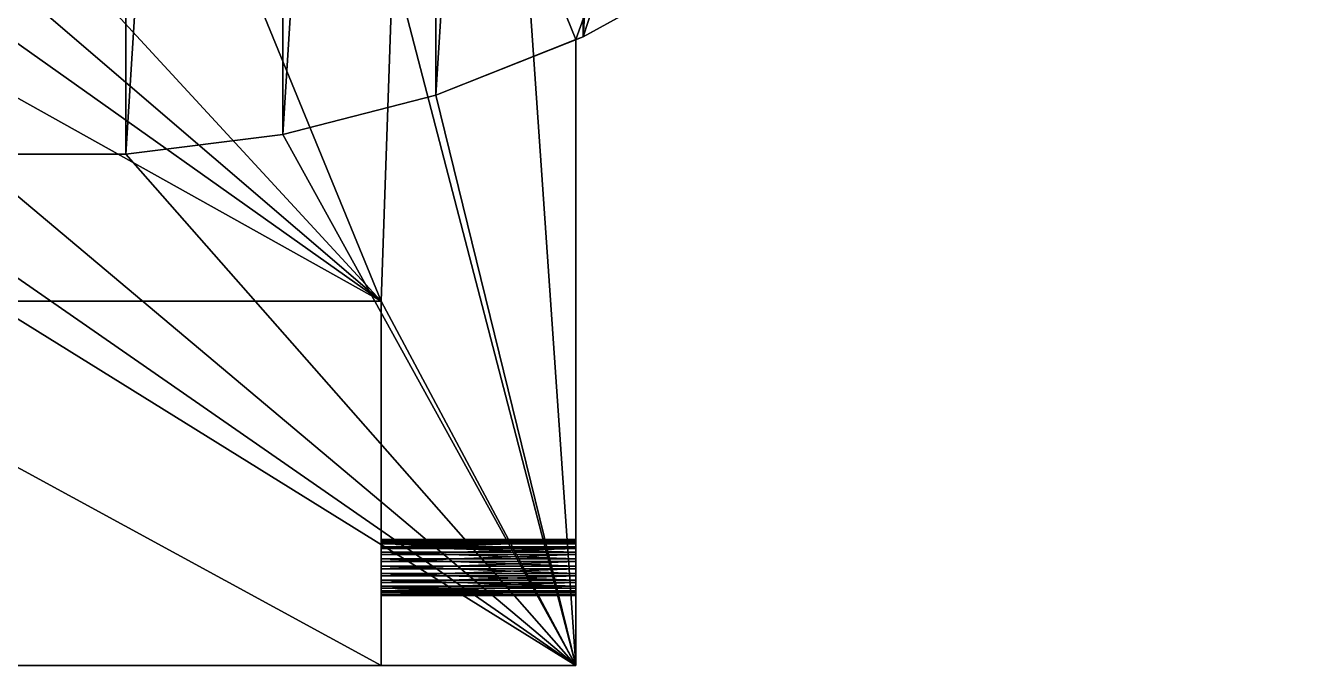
# Model space of a CAD drawing. Header units: millimetres. Extents: x -97 to 177, y -55 to 460.
# Drawn here: x 131.58 to 177.33, y -40.53 to -17.69 of the extents above; entities that cross this region are included whole.
import ezdxf

# ---------------------------------------------------------------- set-up
doc = ezdxf.new("R2010")
doc.units = ezdxf.units.MM
doc.header["$LTSCALE"] = 25.4
doc.layers.get('0').update_dxf_attribs({"true_color": 0xffffff})

msp = doc.modelspace()

# ---------------------------------------------------------------- linework, layer by layer
at = {"color": 0}
for p, q in [((151.492, -18.091, 48.53), (156.442, -15.367, 48.53)), ((151.492, -18.091), (156.442, -15.367)), ((151.492, -18.091, 48.53), (156.442, -15.367, 48.53)), ((151.492, -18.091), (156.442, -15.367)), ((151.492, -18.091), (146.238, -20.171)), ((151.492, -18.091), (146.238, -20.171)), ((151.238, -18.191, 33.53), (146.238, -20.171, 33.53)), ((151.238, -18.191, 33.53), (146.238, -20.171, 33.53)), ((151.238, -18.189, 48.53), (151.492, -18.091, 48.53)), ((151.492, -18.091, 24.264), (151.238, -18.191, 33.53)), ((151.492, -18.091, 48.53), (151.238, -18.191, 47.804)), ((151.492, -18.091, 24.264), (151.238, -18.191, 33.53)), ((151.238, -18.189, 48.53), (151.492, -18.091, 48.53)), ((151.492, -18.091, 48.53), (151.238, -18.191, 47.804)), ((151.238, -40.535, 48.53), (151.238, -18.189, 48.53)), ((151.238, -18.189, 48.53), (151.238, -18.191, 47.804)), ((151.238, -40.535, 48.53), (151.238, -18.189, 48.53)), ((151.238, -18.189, 48.53), (151.238, -18.191, 47.804)), ((151.238, -18.191, 47.804), (151.238, -18.191, 33.53)), ((151.238, -18.191, 33.53), (151.238, -40.535, 33.53)), ((151.238, -18.191, 33.53), (151.238, -40.535, 33.53)), ((151.238, -18.191, 47.804), (151.238, -18.191, 33.53)), ((151.492, -18.091, 24.264), (151.492, -18.091, 48.53)), ((151.492, -18.091), (151.492, -18.091, 24.264)), ((151.492, -18.091, 24.264), (151.492, -18.091, 48.53)), ((151.492, -18.091), (151.492, -18.091, 24.264)), ((146.238, -20.171), (140.764, -21.575)), ((146.238, -20.171), (140.764, -21.575)), ((146.238, -20.171, 33.53), (140.764, -21.575, 33.53)), ((146.238, -20.171, 33.53), (140.764, -21.575, 33.53)), ((146.238, -20.171, 33.53), (146.238, -20.171)), ((146.238, -20.171, 33.53), (146.238, -20.171)), ((140.764, -21.575), (135.156, -22.283)), ((140.764, -21.575), (135.156, -22.283)), ((140.764, -21.575, 33.53), (135.156, -22.283, 33.53)), ((140.764, -21.575, 33.53), (135.156, -22.283, 33.53)), ((140.764, -21.575), (140.764, -21.575, 33.53)), ((140.764, -21.575), (140.764, -21.575, 33.53)), ((135.156, -22.283), (129.506, -22.283)), ((135.156, -22.283, 33.53), (129.506, -22.283, 33.53)), ((135.156, -22.283), (129.506, -22.283)), ((135.156, -22.283, 33.53), (129.506, -22.283, 33.53)), ((135.156, -22.283), (135.156, -22.283, 33.53)), ((135.156, -22.283), (135.156, -22.283, 33.53)), ((120.378, -27.535, 48.53), (144.284, -27.535, 48.53)), ((120.378, -27.535, 38.53), (144.284, -27.535, 38.53)), ((120.378, -27.535, 48.53), (144.284, -27.535, 48.53)), ((120.378, -27.535, 38.53), (144.284, -27.535, 38.53)), ((144.284, -27.535, 48.53), (144.284, -40.535, 48.53)), ((144.284, -27.535, 38.53), (144.284, -27.535, 48.53)), ((144.284, -27.535, 38.53), (144.284, -40.535, 38.53)), ((144.284, -27.535, 48.53), (144.284, -40.535, 48.53)), ((144.284, -27.535, 38.53), (144.284, -27.535, 48.53)), ((144.284, -27.535, 38.53), (144.284, -40.535, 38.53)), ((144.284, -36.037, 45.076), (151.238, -36.037, 45.076)), ((144.284, -36.083, 45.334), (144.284, -36.037, 45.076)), ((144.284, -36.037, 45.076), (151.238, -36.037, 45.076)), ((144.284, -36.037, 45.076), (144.284, -36.059, 44.816)), ((144.284, -36.037, 45.076), (144.284, -36.059, 44.816)), ((144.284, -36.083, 45.334), (144.284, -36.037, 45.076)), ((144.284, -36.059, 44.816), (151.238, -36.059, 44.816)), ((144.284, -36.059, 44.816), (151.238, -36.059, 44.816)), ((144.284, -36.059, 44.816), (144.284, -36.147, 44.57)), ((144.284, -36.059, 44.816), (144.284, -36.147, 44.57)), ((151.238, -36.083, 45.334), (144.284, -36.083, 45.334)), ((151.238, -36.083, 45.334), (144.284, -36.083, 45.334)), ((144.284, -36.195, 45.57), (144.284, -36.083, 45.334)), ((144.284, -36.195, 45.57), (144.284, -36.083, 45.334)), ((151.238, -36.037, 45.076), (151.238, -36.083, 45.334)), ((151.238, -36.059, 44.816), (151.238, -36.037, 45.076)), ((151.238, -36.037, 45.076), (151.238, -36.083, 45.334)), ((151.238, -36.059, 44.816), (151.238, -36.037, 45.076)), ((151.238, -36.147, 44.57), (151.238, -36.059, 44.816)), ((151.238, -36.147, 44.57), (151.238, -36.059, 44.816)), ((151.238, -36.083, 45.334), (151.238, -36.195, 45.57)), ((151.238, -36.083, 45.334), (151.238, -36.195, 45.57)), ((144.284, -36.147, 44.57), (151.238, -36.147, 44.57)), ((144.284, -36.147, 44.57), (151.238, -36.147, 44.57)), ((144.284, -36.147, 44.57), (144.284, -36.297, 44.356)), ((144.284, -36.147, 44.57), (144.284, -36.297, 44.356)), ((151.238, -36.195, 45.57), (144.284, -36.195, 45.57)), ((151.238, -36.195, 45.57), (144.284, -36.195, 45.57)), ((144.284, -36.363, 45.768), (144.284, -36.195, 45.57)), ((144.284, -36.363, 45.768), (144.284, -36.195, 45.57)), ((151.238, -36.297, 44.356), (144.284, -36.297, 44.356)), ((144.284, -36.297, 44.356), (144.284, -36.497, 44.188)), ((151.238, -36.297, 44.356), (144.284, -36.297, 44.356)), ((144.284, -36.297, 44.356), (144.284, -36.497, 44.188)), ((151.238, -36.363, 45.768), (144.284, -36.363, 45.768)), ((144.284, -36.577, 45.918), (144.284, -36.363, 45.768)), ((151.238, -36.363, 45.768), (144.284, -36.363, 45.768)), ((144.284, -36.577, 45.918), (144.284, -36.363, 45.768)), ((151.238, -36.497, 44.188), (144.284, -36.497, 44.188)), ((144.284, -36.497, 44.188), (144.284, -36.733, 44.078)), ((151.238, -36.497, 44.188), (144.284, -36.497, 44.188)), ((144.284, -36.497, 44.188), (144.284, -36.733, 44.078)), ((144.284, -36.823, 46.008), (144.284, -36.577, 45.918)), ((144.284, -36.577, 45.918), (151.238, -36.577, 45.918)), ((144.284, -36.577, 45.918), (151.238, -36.577, 45.918)), ((144.284, -36.823, 46.008), (144.284, -36.577, 45.918)), ((151.238, -36.297, 44.356), (151.238, -36.147, 44.57)), ((151.238, -36.297, 44.356), (151.238, -36.147, 44.57)), ((151.238, -36.195, 45.57), (151.238, -36.363, 45.768)), ((151.238, -36.195, 45.57), (151.238, -36.363, 45.768)), ((151.238, -36.497, 44.188), (151.238, -36.297, 44.356)), ((151.238, -36.497, 44.188), (151.238, -36.297, 44.356)), ((151.238, -36.363, 45.768), (151.238, -36.577, 45.918)), ((151.238, -36.363, 45.768), (151.238, -36.577, 45.918)), ((151.238, -36.733, 44.078), (151.238, -36.497, 44.188)), ((151.238, -36.733, 44.078), (151.238, -36.497, 44.188)), ((151.238, -36.577, 45.918), (151.238, -36.823, 46.008)), ((151.238, -36.577, 45.918), (151.238, -36.823, 46.008)), ((144.284, -36.733, 44.078), (151.238, -36.733, 44.078)), ((144.284, -36.733, 44.078), (151.238, -36.733, 44.078)), ((144.284, -36.733, 44.078), (144.284, -36.989, 44.032)), ((144.284, -36.733, 44.078), (144.284, -36.989, 44.032)), ((151.238, -36.823, 46.008), (144.284, -36.823, 46.008)), ((144.284, -37.083, 46.03), (144.284, -36.823, 46.008)), ((151.238, -36.823, 46.008), (144.284, -36.823, 46.008)), ((144.284, -37.083, 46.03), (144.284, -36.823, 46.008)), ((144.284, -36.989, 44.032), (151.238, -36.989, 44.032)), ((144.284, -36.989, 44.032), (151.238, -36.989, 44.032)), ((144.284, -36.989, 44.032), (144.284, -37.249, 44.052)), ((144.284, -36.989, 44.032), (144.284, -37.249, 44.052)), ((151.238, -36.989, 44.032), (151.238, -36.733, 44.078)), ((151.238, -36.989, 44.032), (151.238, -36.733, 44.078)), ((151.238, -36.823, 46.008), (151.238, -37.083, 46.03)), ((151.238, -36.823, 46.008), (151.238, -37.083, 46.03)), ((151.238, -37.249, 44.052), (151.238, -36.989, 44.032)), ((151.238, -37.249, 44.052), (151.238, -36.989, 44.032)), ((151.238, -37.083, 46.03), (144.284, -37.083, 46.03)), ((144.284, -37.339, 45.984), (144.284, -37.083, 46.03)), ((151.238, -37.083, 46.03), (144.284, -37.083, 46.03)), ((144.284, -37.339, 45.984), (144.284, -37.083, 46.03)), ((151.238, -37.249, 44.052), (144.284, -37.249, 44.052)), ((144.284, -37.249, 44.052), (144.284, -37.495, 44.142)), ((151.238, -37.249, 44.052), (144.284, -37.249, 44.052)), ((144.284, -37.249, 44.052), (144.284, -37.495, 44.142)), ((144.284, -37.577, 45.872), (144.284, -37.339, 45.984)), ((144.284, -37.339, 45.984), (151.238, -37.339, 45.984)), ((144.284, -37.339, 45.984), (151.238, -37.339, 45.984)), ((144.284, -37.577, 45.872), (144.284, -37.339, 45.984)), ((151.238, -37.495, 44.142), (144.284, -37.495, 44.142)), ((144.284, -37.495, 44.142), (144.284, -37.709, 44.29)), ((151.238, -37.495, 44.142), (144.284, -37.495, 44.142)), ((144.284, -37.495, 44.142), (144.284, -37.709, 44.29)), ((151.238, -37.083, 46.03), (151.238, -37.339, 45.984)), ((151.238, -37.083, 46.03), (151.238, -37.339, 45.984)), ((151.238, -37.495, 44.142), (151.238, -37.249, 44.052)), ((151.238, -37.495, 44.142), (151.238, -37.249, 44.052)), ((151.238, -37.339, 45.984), (151.238, -37.577, 45.872)), ((151.238, -37.339, 45.984), (151.238, -37.577, 45.872)), ((151.238, -37.709, 44.29), (151.238, -37.495, 44.142)), ((151.238, -37.709, 44.29), (151.238, -37.495, 44.142)), ((144.284, -37.775, 45.704), (144.284, -37.577, 45.872)), ((144.284, -37.577, 45.872), (151.238, -37.577, 45.872)), ((144.284, -37.577, 45.872), (151.238, -37.577, 45.872)), ((144.284, -37.775, 45.704), (144.284, -37.577, 45.872)), ((151.238, -37.709, 44.29), (144.284, -37.709, 44.29)), ((144.284, -37.709, 44.29), (144.284, -37.879, 44.492)), ((151.238, -37.709, 44.29), (144.284, -37.709, 44.29)), ((144.284, -37.709, 44.29), (144.284, -37.879, 44.492)), ((151.238, -37.775, 45.704), (144.284, -37.775, 45.704)), ((151.238, -37.775, 45.704), (144.284, -37.775, 45.704)), ((144.284, -37.925, 45.49), (144.284, -37.775, 45.704)), ((144.284, -37.925, 45.49), (144.284, -37.775, 45.704)), ((144.284, -37.879, 44.492), (151.238, -37.879, 44.492)), ((144.284, -37.879, 44.492), (151.238, -37.879, 44.492)), ((144.284, -37.879, 44.492), (144.284, -37.989, 44.726)), ((144.284, -37.879, 44.492), (144.284, -37.989, 44.726)), ((144.284, -37.925, 45.49), (151.238, -37.925, 45.49)), ((144.284, -38.013, 45.244), (144.284, -37.925, 45.49)), ((144.284, -37.925, 45.49), (151.238, -37.925, 45.49)), ((144.284, -38.013, 45.244), (144.284, -37.925, 45.49)), ((151.238, -37.577, 45.872), (151.238, -37.775, 45.704)), ((151.238, -37.577, 45.872), (151.238, -37.775, 45.704)), ((151.238, -37.879, 44.492), (151.238, -37.709, 44.29)), ((151.238, -37.879, 44.492), (151.238, -37.709, 44.29)), ((151.238, -37.775, 45.704), (151.238, -37.925, 45.49)), ((151.238, -37.775, 45.704), (151.238, -37.925, 45.49)), ((151.238, -37.989, 44.726), (151.238, -37.879, 44.492)), ((151.238, -37.989, 44.726), (151.238, -37.879, 44.492)), ((151.238, -37.925, 45.49), (151.238, -38.013, 45.244)), ((151.238, -37.925, 45.49), (151.238, -38.013, 45.244)), ((151.238, -37.989, 44.726), (144.284, -37.989, 44.726)), ((144.284, -37.989, 44.726), (144.284, -38.035, 44.984)), ((151.238, -37.989, 44.726), (144.284, -37.989, 44.726)), ((144.284, -37.989, 44.726), (144.284, -38.035, 44.984)), ((151.238, -38.013, 45.244), (144.284, -38.013, 45.244)), ((151.238, -38.013, 45.244), (144.284, -38.013, 45.244)), ((144.284, -38.035, 44.984), (144.284, -38.013, 45.244)), ((144.284, -38.035, 44.984), (144.284, -38.013, 45.244)), ((144.284, -38.035, 44.984), (151.238, -38.035, 44.984)), ((144.284, -38.035, 44.984), (151.238, -38.035, 44.984)), ((151.238, -38.035, 44.984), (151.238, -37.989, 44.726)), ((151.238, -38.035, 44.984), (151.238, -37.989, 44.726)), ((151.238, -38.013, 45.244), (151.238, -38.035, 44.984)), ((151.238, -38.013, 45.244), (151.238, -38.035, 44.984)), ((113.424, -40.535, 33.53), (151.238, -40.535, 33.53)), ((113.424, -40.535, 33.53), (151.238, -40.535, 33.53)), ((144.284, -40.535, 38.53), (120.378, -40.535, 38.53)), ((144.284, -40.535, 38.53), (120.378, -40.535, 38.53)), ((144.284, -40.535, 48.53), (151.238, -40.535, 48.53)), ((144.284, -40.535, 48.53), (144.284, -40.535, 38.53)), ((144.284, -40.535, 48.53), (151.238, -40.535, 48.53)), ((144.284, -40.535, 48.53), (144.284, -40.535, 38.53)), ((151.238, -40.535, 33.53), (151.238, -40.535, 48.53)), ((151.238, -40.535, 33.53), (151.238, -40.535, 48.53))]:
    msp.add_line(p, q, dxfattribs=at)

# ---------------------------------------------------------------- meshes
mesh = msp.add_polyface(dxfattribs=at)
corners = [(151.238, -40.535, 48.53), (144.284, -27.535, 48.53), (144.284, -40.535, 48.53), (144.692, -15.415, 48.53), (149.362, -13.567, 48.53), (151.238, -18.189, 48.53), (153.764, -11.145, 48.53), (151.492, -18.091, 48.53), (156.442, -15.367, 48.53), (157.828, -8.193, 48.53), (161.016, -12.045, 48.53), (161.49, -4.755, 48.53), (165.136, -8.177, 48.53), (164.692, -0.883, 48.53), (167.384, 3.357, 48.53), (168.736, -3.823, 48.53), (169.522, 7.903, 48.53), (171.766, 0.949, 48.53), (171.074, 12.681, 48.53), (172.014, 17.615, 48.53), (174.17, 6.063, 48.53), (172.33, 22.627, 48.53), (144.692, 60.669, 48.53), (141.33, 66.685, 48.53), (139.826, 61.919, 48.53), (146.238, 65.425, 48.53), (149.362, 58.821, 48.53), (151.492, 63.345, 48.53), (153.764, 56.401, 48.53), (156.442, 60.623, 48.53), (157.828, 53.449, 48.53), (161.016, 57.301, 48.53), (161.49, 50.009, 48.53), (165.136, 53.431, 48.53), (164.692, 46.139, 48.53), (167.384, 41.897, 48.53), (168.736, 49.077, 48.53), (169.522, 37.353, 48.53), (171.766, 44.305, 48.53), (171.074, 32.575, 48.53), (172.014, 27.641, 48.53), (174.17, 39.193, 48.53), (175.916, 11.437, 48.53), (175.916, 33.819, 48.53), (176.976, 16.989, 48.53), (176.976, 28.267, 48.53), (177.33, 22.627, 48.53), (120.378, -40.535, 48.53), (113.424, -18.189, 48.53), (113.424, -40.535, 48.53), (115.3, -13.567, 48.53), (119.97, -15.415, 48.53), (120.378, -27.535, 48.53), (124.836, -16.663, 48.53), (129.82, -17.293, 48.53), (132.331, -17.293, 48.53), (134.842, -17.293, 48.53), (139.826, -16.663, 48.53), (129.82, 62.549, 48.53), (128.33, 67.539, 48.53), (124.836, 61.919, 48.53), (136.332, 67.539, 48.53), (132.331, 62.549, 48.53), (134.842, 62.549, 48.53), (136.332, 73.539, 48.53), (141.33, 73.539, 48.53), (92.332, 22.627, 48.53), (92.896, 44.305, 48.53), (90.492, 39.193, 48.53), (92.424, 24.127, 48.53), (92.646, 27.641, 48.53), (93.588, 32.575, 48.53), (95.926, 49.077, 48.53), (95.14, 37.353, 48.53), (97.28, 41.897, 48.53), (99.526, 53.431, 48.53), (99.972, 46.139, 48.53), (103.648, 57.301, 48.53), (103.172, 50.009, 48.53), (106.834, 53.449, 48.53), (108.218, 60.623, 48.53), (110.898, 56.401, 48.53), (113.17, 63.345, 48.53), (115.3, 58.821, 48.53), (118.424, 65.425, 48.53), (119.97, 60.669, 48.53), (123.332, 66.685, 48.53), (123.332, 73.539, 48.53), (128.33, 73.539, 48.53), (87.686, 16.989, 48.53), (87.686, 28.267, 48.53), (87.332, 22.627, 48.53), (88.744, 11.437, 48.53), (88.744, 33.819, 48.53), (90.492, 6.063, 48.53), (92.896, 0.949, 48.53), (92.424, 21.127, 48.53), (92.646, 17.615, 48.53), (93.588, 12.681, 48.53), (95.926, -3.823, 48.53), (95.14, 7.903, 48.53), (97.28, 3.357, 48.53), (99.526, -8.177, 48.53), (99.972, -0.883, 48.53), (103.648, -12.045, 48.53), (103.172, -4.755, 48.53), (106.834, -8.193, 48.53), (108.218, -15.367, 48.53), (110.898, -11.145, 48.53), (113.17, -18.091, 48.53)]
mesh.append_faces([[corners[k] for k in face] for face in [(0, 1, 2), (45, 44, 46), (47, 48, 49), (89, 90, 91)]], dxfattribs={"vtx0": -1, "color": 0})
mesh.append_faces([[corners[k] for k in face] for face in [(3, 0, 4), (4, 5, 6), (6, 8, 9), (9, 10, 11), (11, 12, 13), (13, 12, 14), (14, 15, 16), (16, 17, 18), (18, 17, 19), (19, 20, 21), (22, 23, 24), (23, 22, 25), (25, 26, 27), (27, 28, 29), (29, 30, 31), (31, 32, 33), (33, 35, 36), (36, 37, 38), (38, 40, 41), (41, 42, 43), (43, 44, 45), (50, 47, 51), (51, 52, 53), (53, 1, 54), (54, 1, 55), (55, 1, 56), (56, 1, 57), (57, 1, 3), (58, 59, 60), (59, 58, 61), (61, 24, 64), (64, 24, 65), (65, 24, 23), (67, 71, 72), (72, 74, 75), (75, 76, 77), (77, 79, 80), (80, 81, 82), (82, 83, 84), (84, 85, 86), (86, 60, 87), (87, 60, 88), (88, 60, 59), (90, 92, 93), (93, 94, 68), (66, 95, 96), (96, 95, 97), (97, 95, 98), (98, 99, 100), (100, 99, 101), (101, 102, 103), (103, 104, 105), (105, 104, 106), (106, 107, 108), (108, 109, 50)]], dxfattribs={"vtx0": -1, "vtx1": -1, "color": 0})
mesh.append_faces([[corners[k] for k in face] for face in [(1, 0, 3), (41, 21, 20), (48, 47, 50), (68, 95, 66)]], dxfattribs={"vtx0": -1, "vtx1": -1, "vtx2": -1, "color": 0})
mesh.append_faces([[corners[k] for k in face] for face in [(4, 0, 5), (6, 5, 7), (6, 7, 8), (9, 8, 10), (11, 10, 12), (14, 12, 15), (16, 15, 17), (19, 17, 20), (25, 22, 26), (27, 26, 28), (29, 28, 30), (31, 30, 32), (33, 32, 34), (33, 34, 35), (36, 35, 37), (38, 37, 39), (38, 39, 40), (41, 40, 21), (41, 20, 42), (43, 42, 44), (51, 47, 52), (53, 52, 1), (61, 58, 62), (61, 62, 63), (61, 63, 24), (66, 67, 68), (67, 66, 69), (67, 69, 70), (67, 70, 71), (72, 71, 73), (72, 73, 74), (75, 74, 76), (77, 76, 78), (77, 78, 79), (80, 79, 81), (82, 81, 83), (84, 83, 85), (86, 85, 60), (90, 89, 92), (93, 92, 94), (68, 94, 95), (98, 95, 99), (101, 99, 102), (103, 102, 104), (106, 104, 107), (108, 107, 109), (50, 109, 48)]], dxfattribs={"vtx0": -1, "vtx2": -1, "color": 0})
mesh = msp.add_polyface(dxfattribs=at)
corners = [(87.686, 28.267), (87.686, 16.989), (87.332, 22.627), (88.744, 33.819), (88.744, 11.437), (90.492, 39.193), (90.492, 6.063), (92.896, 44.305), (92.896, 0.949), (95.926, 49.077), (95.926, -3.823), (99.526, 53.431), (99.526, -8.177), (103.648, 57.301), (103.648, -12.045), (108.218, 60.623), (108.218, -15.367), (113.17, 63.345), (113.17, -18.091), (118.424, 65.425), (118.424, -20.171), (123.898, 66.829), (123.898, -21.575), (129.506, 67.539), (129.506, -22.283), (135.156, 67.539), (135.156, -22.283), (140.764, 66.829), (140.764, -21.575), (146.238, 65.425), (146.238, -20.171), (151.492, 63.345), (151.492, -18.091), (156.442, 60.623), (156.442, -15.367), (161.016, 57.301), (161.016, -12.045), (165.136, 53.431), (165.136, -8.177), (168.736, 49.077), (168.736, -3.823), (171.766, 44.305), (171.766, 0.949), (174.17, 39.193), (174.17, 6.063), (175.916, 33.819), (175.916, 11.437), (176.976, 28.267), (176.976, 16.989), (177.33, 22.627)]
mesh.append_faces([[corners[k] for k in face] for face in [(0, 1, 2), (48, 47, 49)]], dxfattribs={"vtx0": -1, "color": 0})
mesh.append_faces([[corners[k] for k in face] for face in [(1, 3, 4), (4, 5, 6), (6, 7, 8), (8, 9, 10), (10, 11, 12), (12, 13, 14), (14, 15, 16), (16, 17, 18), (18, 19, 20), (20, 21, 22), (22, 23, 24), (24, 25, 26), (26, 27, 28), (28, 29, 30), (30, 31, 32), (32, 33, 34), (34, 35, 36), (36, 37, 38), (38, 39, 40), (40, 41, 42), (42, 43, 44), (44, 45, 46), (46, 47, 48)]], dxfattribs={"vtx0": -1, "vtx1": -1, "color": 0})
mesh.append_faces([[corners[k] for k in face] for face in [(1, 0, 3), (4, 3, 5), (6, 5, 7), (8, 7, 9), (10, 9, 11), (12, 11, 13), (14, 13, 15), (16, 15, 17), (18, 17, 19), (20, 19, 21), (22, 21, 23), (24, 23, 25), (26, 25, 27), (28, 27, 29), (30, 29, 31), (32, 31, 33), (34, 33, 35), (36, 35, 37), (38, 37, 39), (40, 39, 41), (42, 41, 43), (44, 43, 45), (46, 45, 47)]], dxfattribs={"vtx0": -1, "vtx2": -1, "color": 0})
mesh = msp.add_polyface(dxfattribs=at)
corners = [(156.442, -15.367, 48.53), (151.492, -18.091), (156.442, -15.367), (151.492, -18.091, 24.264), (151.492, -18.091, 48.53)]
mesh.append_faces([[corners[k] for k in face] for face in [(0, 1, 2), (3, 0, 4)]], dxfattribs={"vtx0": -1, "color": 0})
mesh.append_faces([[corners[k] for k in face] for face in [(1, 0, 3)]], dxfattribs={"vtx0": -1, "vtx1": -1, "color": 0})
mesh = msp.add_polyface(dxfattribs=at)
corners = [(118.424, -20.171, 33.53), (113.424, -40.535, 33.53), (113.424, -18.191, 33.53), (151.238, -40.535, 33.53), (123.898, -21.575, 33.53), (129.506, -22.283, 33.53), (135.156, -22.283, 33.53), (140.764, -21.575, 33.53), (146.238, -20.171, 33.53), (151.238, -18.191, 33.53)]
mesh.append_faces([[corners[k] for k in face] for face in [(0, 1, 2), (3, 8, 9)]], dxfattribs={"vtx0": -1, "color": 0})
mesh.append_faces([[corners[k] for k in face] for face in [(1, 0, 3)]], dxfattribs={"vtx0": -1, "vtx1": -1, "color": 0})
mesh.append_faces([[corners[k] for k in face] for face in [(3, 0, 4), (3, 4, 5), (3, 5, 6), (3, 6, 7), (3, 7, 8)]], dxfattribs={"vtx0": -1, "vtx2": -1, "color": 0})
mesh = msp.add_polyface(dxfattribs=at)
corners = [(151.492, -18.091, 24.264), (146.238, -20.171), (151.492, -18.091), (146.238, -20.171, 33.53), (151.238, -18.191, 33.53)]
mesh.append_faces([[corners[k] for k in face] for face in [(0, 1, 2), (3, 0, 4)]], dxfattribs={"vtx0": -1, "color": 0})
mesh.append_faces([[corners[k] for k in face] for face in [(1, 0, 3)]], dxfattribs={"vtx0": -1, "vtx1": -1, "color": 0})
mesh = msp.add_polyface(dxfattribs=at)
corners = [(151.492, -18.091, 48.53), (151.238, -18.191, 33.53), (151.492, -18.091, 24.264), (151.238, -18.191, 47.804)]
mesh.append_faces([[corners[k] for k in face] for face in [(0, 1, 2), (1, 0, 3)]], dxfattribs={"vtx0": -1, "color": 0})
mesh = msp.add_polyface(dxfattribs=at)
corners = [(151.238, -18.189, 48.53), (151.238, -18.191, 47.804), (151.492, -18.091, 48.53)]
mesh.append_faces([[corners[k] for k in face] for face in [(0, 1, 2)]], dxfattribs={"color": 0})
mesh = msp.add_polyface(dxfattribs=at)
corners = [(151.238, -40.535, 33.53), (151.238, -37.879, 44.492), (151.238, -40.535, 48.53), (151.238, -37.709, 44.29), (151.238, -37.495, 44.142), (151.238, -18.191, 33.53), (151.238, -37.989, 44.726), (151.238, -38.035, 44.984), (151.238, -37.249, 44.052), (151.238, -36.989, 44.032), (151.238, -36.733, 44.078), (151.238, -36.497, 44.188), (151.238, -36.297, 44.356), (151.238, -36.147, 44.57), (151.238, -36.059, 44.816), (151.238, -36.037, 45.076), (151.238, -37.083, 46.03), (151.238, -18.189, 48.53), (151.238, -37.339, 45.984), (151.238, -37.577, 45.872), (151.238, -37.775, 45.704), (151.238, -37.925, 45.49), (151.238, -38.013, 45.244), (151.238, -36.823, 46.008), (151.238, -36.577, 45.918), (151.238, -36.363, 45.768), (151.238, -36.195, 45.57), (151.238, -36.083, 45.334), (151.238, -18.191, 47.804)]
mesh.append_faces([[corners[k] for k in face] for face in [(0, 1, 2), (1, 0, 3), (3, 0, 4), (4, 5, 8), (8, 5, 9), (9, 5, 10), (10, 5, 11), (11, 5, 12), (12, 5, 13), (13, 5, 14), (14, 5, 15), (2, 16, 17), (16, 2, 18), (18, 2, 19), (19, 2, 20), (20, 2, 21), (21, 2, 22), (22, 2, 7), (17, 15, 28), (28, 15, 5)]], dxfattribs={"vtx0": -1, "vtx1": -1, "color": 0})
mesh.append_faces([[corners[k] for k in face] for face in [(4, 0, 5), (2, 1, 6), (2, 6, 7), (17, 16, 23), (17, 23, 24), (17, 24, 25), (17, 25, 26), (17, 26, 27), (17, 27, 15)]], dxfattribs={"vtx0": -1, "vtx2": -1, "color": 0})
mesh = msp.add_polyface(dxfattribs=at)
corners = [(146.238, -20.171, 33.53), (140.764, -21.575), (146.238, -20.171), (140.764, -21.575, 33.53)]
mesh.append_faces([[corners[k] for k in face] for face in [(0, 1, 2), (1, 0, 3)]], dxfattribs={"vtx0": -1, "color": 0})
mesh = msp.add_polyface(dxfattribs=at)
corners = [(140.764, -21.575, 33.53), (135.156, -22.283), (140.764, -21.575), (135.156, -22.283, 33.53)]
mesh.append_faces([[corners[k] for k in face] for face in [(0, 1, 2), (1, 0, 3)]], dxfattribs={"vtx0": -1, "color": 0})
mesh = msp.add_polyface(dxfattribs=at)
corners = [(135.156, -22.283, 33.53), (129.506, -22.283), (135.156, -22.283), (129.506, -22.283, 33.53)]
mesh.append_faces([[corners[k] for k in face] for face in [(0, 1, 2), (1, 0, 3)]], dxfattribs={"vtx0": -1, "color": 0})
mesh = msp.add_polyface(dxfattribs=at)
corners = [(144.284, -27.535, 48.53), (120.378, -27.535, 38.53), (144.284, -27.535, 38.53), (120.378, -27.535, 48.53)]
mesh.append_faces([[corners[k] for k in face] for face in [(0, 1, 2), (1, 0, 3)]], dxfattribs={"vtx0": -1, "color": 0})
mesh = msp.add_polyface(dxfattribs=at)
corners = [(144.284, -40.535, 38.53), (120.378, -27.535, 38.53), (120.378, -40.535, 38.53), (144.284, -27.535, 38.53)]
mesh.append_faces([[corners[k] for k in face] for face in [(0, 1, 2), (1, 0, 3)]], dxfattribs={"vtx0": -1, "color": 0})
mesh = msp.add_polyface(dxfattribs=at)
corners = [(144.284, -40.535, 48.53), (144.284, -37.925, 45.49), (144.284, -40.535, 38.53), (144.284, -37.775, 45.704), (144.284, -37.577, 45.872), (144.284, -37.339, 45.984), (144.284, -27.535, 48.53), (144.284, -38.013, 45.244), (144.284, -38.035, 44.984), (144.284, -37.083, 46.03), (144.284, -36.823, 46.008), (144.284, -36.577, 45.918), (144.284, -36.363, 45.768), (144.284, -36.195, 45.57), (144.284, -36.083, 45.334), (144.284, -36.037, 45.076), (144.284, -37.495, 44.142), (144.284, -27.535, 38.53), (144.284, -37.709, 44.29), (144.284, -37.879, 44.492), (144.284, -37.989, 44.726), (144.284, -37.249, 44.052), (144.284, -36.989, 44.032), (144.284, -36.733, 44.078), (144.284, -36.497, 44.188), (144.284, -36.297, 44.356), (144.284, -36.147, 44.57), (144.284, -36.059, 44.816)]
mesh.append_faces([[corners[k] for k in face] for face in [(0, 1, 2), (1, 0, 3), (3, 0, 4), (4, 0, 5), (5, 6, 9), (9, 6, 10), (10, 6, 11), (11, 6, 12), (12, 6, 13), (13, 6, 14), (14, 6, 15), (2, 16, 17), (16, 2, 18), (18, 2, 19), (19, 2, 20), (20, 2, 8), (17, 15, 6)]], dxfattribs={"vtx0": -1, "vtx1": -1, "color": 0})
mesh.append_faces([[corners[k] for k in face] for face in [(5, 0, 6), (2, 1, 7), (2, 7, 8), (17, 16, 21), (17, 21, 22), (17, 22, 23), (17, 23, 24), (17, 24, 25), (17, 25, 26), (17, 26, 27), (17, 27, 15)]], dxfattribs={"vtx0": -1, "vtx2": -1, "color": 0})
mesh = msp.add_polyface(dxfattribs=at)
corners = [(151.238, -36.083, 45.334), (144.284, -36.037, 45.076), (151.238, -36.037, 45.076), (144.284, -36.083, 45.334)]
mesh.append_faces([[corners[k] for k in face] for face in [(0, 1, 2), (1, 0, 3)]], dxfattribs={"vtx0": -1, "color": 0})
mesh = msp.add_polyface(dxfattribs=at)
corners = [(151.238, -36.037, 45.076), (144.284, -36.059, 44.816), (151.238, -36.059, 44.816), (144.284, -36.037, 45.076)]
mesh.append_faces([[corners[k] for k in face] for face in [(0, 1, 2), (1, 0, 3)]], dxfattribs={"vtx0": -1, "color": 0})
mesh = msp.add_polyface(dxfattribs=at)
corners = [(151.238, -36.059, 44.816), (144.284, -36.147, 44.57), (151.238, -36.147, 44.57), (144.284, -36.059, 44.816)]
mesh.append_faces([[corners[k] for k in face] for face in [(0, 1, 2), (1, 0, 3)]], dxfattribs={"vtx0": -1, "color": 0})
mesh = msp.add_polyface(dxfattribs=at)
corners = [(151.238, -36.195, 45.57), (144.284, -36.083, 45.334), (151.238, -36.083, 45.334), (144.284, -36.195, 45.57)]
mesh.append_faces([[corners[k] for k in face] for face in [(0, 1, 2), (1, 0, 3)]], dxfattribs={"vtx0": -1, "color": 0})
mesh = msp.add_polyface(dxfattribs=at)
corners = [(151.238, -36.147, 44.57), (144.284, -36.297, 44.356), (151.238, -36.297, 44.356), (144.284, -36.147, 44.57)]
mesh.append_faces([[corners[k] for k in face] for face in [(0, 1, 2), (1, 0, 3)]], dxfattribs={"vtx0": -1, "color": 0})
mesh = msp.add_polyface(dxfattribs=at)
corners = [(151.238, -36.363, 45.768), (144.284, -36.195, 45.57), (151.238, -36.195, 45.57), (144.284, -36.363, 45.768)]
mesh.append_faces([[corners[k] for k in face] for face in [(0, 1, 2), (1, 0, 3)]], dxfattribs={"vtx0": -1, "color": 0})
mesh = msp.add_polyface(dxfattribs=at)
corners = [(151.238, -36.497, 44.188), (144.284, -36.297, 44.356), (144.284, -36.497, 44.188), (151.238, -36.297, 44.356)]
mesh.append_faces([[corners[k] for k in face] for face in [(0, 1, 2), (1, 0, 3)]], dxfattribs={"vtx0": -1, "color": 0})
mesh = msp.add_polyface(dxfattribs=at)
corners = [(151.238, -36.363, 45.768), (144.284, -36.577, 45.918), (144.284, -36.363, 45.768), (151.238, -36.577, 45.918)]
mesh.append_faces([[corners[k] for k in face] for face in [(0, 1, 2), (1, 0, 3)]], dxfattribs={"vtx0": -1, "color": 0})
mesh = msp.add_polyface(dxfattribs=at)
corners = [(151.238, -36.733, 44.078), (144.284, -36.497, 44.188), (144.284, -36.733, 44.078), (151.238, -36.497, 44.188)]
mesh.append_faces([[corners[k] for k in face] for face in [(0, 1, 2), (1, 0, 3)]], dxfattribs={"vtx0": -1, "color": 0})
mesh = msp.add_polyface(dxfattribs=at)
corners = [(151.238, -36.577, 45.918), (144.284, -36.823, 46.008), (144.284, -36.577, 45.918), (151.238, -36.823, 46.008)]
mesh.append_faces([[corners[k] for k in face] for face in [(0, 1, 2), (1, 0, 3)]], dxfattribs={"vtx0": -1, "color": 0})
mesh = msp.add_polyface(dxfattribs=at)
corners = [(151.238, -36.989, 44.032), (144.284, -36.733, 44.078), (144.284, -36.989, 44.032), (151.238, -36.733, 44.078)]
mesh.append_faces([[corners[k] for k in face] for face in [(0, 1, 2), (1, 0, 3)]], dxfattribs={"vtx0": -1, "color": 0})
mesh = msp.add_polyface(dxfattribs=at)
corners = [(151.238, -36.823, 46.008), (144.284, -37.083, 46.03), (144.284, -36.823, 46.008), (151.238, -37.083, 46.03)]
mesh.append_faces([[corners[k] for k in face] for face in [(0, 1, 2), (1, 0, 3)]], dxfattribs={"vtx0": -1, "color": 0})
mesh = msp.add_polyface(dxfattribs=at)
corners = [(151.238, -37.249, 44.052), (144.284, -36.989, 44.032), (144.284, -37.249, 44.052), (151.238, -36.989, 44.032)]
mesh.append_faces([[corners[k] for k in face] for face in [(0, 1, 2), (1, 0, 3)]], dxfattribs={"vtx0": -1, "color": 0})
mesh = msp.add_polyface(dxfattribs=at)
corners = [(151.238, -37.083, 46.03), (144.284, -37.339, 45.984), (144.284, -37.083, 46.03), (151.238, -37.339, 45.984)]
mesh.append_faces([[corners[k] for k in face] for face in [(0, 1, 2), (1, 0, 3)]], dxfattribs={"vtx0": -1, "color": 0})
mesh = msp.add_polyface(dxfattribs=at)
corners = [(151.238, -37.495, 44.142), (144.284, -37.249, 44.052), (144.284, -37.495, 44.142), (151.238, -37.249, 44.052)]
mesh.append_faces([[corners[k] for k in face] for face in [(0, 1, 2), (1, 0, 3)]], dxfattribs={"vtx0": -1, "color": 0})
mesh = msp.add_polyface(dxfattribs=at)
corners = [(151.238, -37.339, 45.984), (144.284, -37.577, 45.872), (144.284, -37.339, 45.984), (151.238, -37.577, 45.872)]
mesh.append_faces([[corners[k] for k in face] for face in [(0, 1, 2), (1, 0, 3)]], dxfattribs={"vtx0": -1, "color": 0})
mesh = msp.add_polyface(dxfattribs=at)
corners = [(151.238, -37.709, 44.29), (144.284, -37.495, 44.142), (144.284, -37.709, 44.29), (151.238, -37.495, 44.142)]
mesh.append_faces([[corners[k] for k in face] for face in [(0, 1, 2), (1, 0, 3)]], dxfattribs={"vtx0": -1, "color": 0})
mesh = msp.add_polyface(dxfattribs=at)
corners = [(151.238, -37.577, 45.872), (144.284, -37.775, 45.704), (144.284, -37.577, 45.872), (151.238, -37.775, 45.704)]
mesh.append_faces([[corners[k] for k in face] for face in [(0, 1, 2), (1, 0, 3)]], dxfattribs={"vtx0": -1, "color": 0})
mesh = msp.add_polyface(dxfattribs=at)
corners = [(144.284, -37.879, 44.492), (151.238, -37.709, 44.29), (144.284, -37.709, 44.29), (151.238, -37.879, 44.492)]
mesh.append_faces([[corners[k] for k in face] for face in [(0, 1, 2), (1, 0, 3)]], dxfattribs={"vtx0": -1, "color": 0})
mesh = msp.add_polyface(dxfattribs=at)
corners = [(144.284, -37.775, 45.704), (151.238, -37.925, 45.49), (144.284, -37.925, 45.49), (151.238, -37.775, 45.704)]
mesh.append_faces([[corners[k] for k in face] for face in [(0, 1, 2), (1, 0, 3)]], dxfattribs={"vtx0": -1, "color": 0})
mesh = msp.add_polyface(dxfattribs=at)
corners = [(144.284, -37.989, 44.726), (151.238, -37.879, 44.492), (144.284, -37.879, 44.492), (151.238, -37.989, 44.726)]
mesh.append_faces([[corners[k] for k in face] for face in [(0, 1, 2), (1, 0, 3)]], dxfattribs={"vtx0": -1, "color": 0})
mesh = msp.add_polyface(dxfattribs=at)
corners = [(144.284, -37.925, 45.49), (151.238, -38.013, 45.244), (144.284, -38.013, 45.244), (151.238, -37.925, 45.49)]
mesh.append_faces([[corners[k] for k in face] for face in [(0, 1, 2), (1, 0, 3)]], dxfattribs={"vtx0": -1, "color": 0})
mesh = msp.add_polyface(dxfattribs=at)
corners = [(144.284, -38.035, 44.984), (151.238, -37.989, 44.726), (144.284, -37.989, 44.726), (151.238, -38.035, 44.984)]
mesh.append_faces([[corners[k] for k in face] for face in [(0, 1, 2), (1, 0, 3)]], dxfattribs={"vtx0": -1, "color": 0})
mesh = msp.add_polyface(dxfattribs=at)
corners = [(144.284, -38.013, 45.244), (151.238, -38.035, 44.984), (144.284, -38.035, 44.984), (151.238, -38.013, 45.244)]
mesh.append_faces([[corners[k] for k in face] for face in [(0, 1, 2), (1, 0, 3)]], dxfattribs={"vtx0": -1, "color": 0})
mesh = msp.add_polyface(dxfattribs=at)
corners = [(113.424, -40.535, 33.53), (120.378, -40.535, 38.53), (113.424, -40.535, 48.53), (144.284, -40.535, 38.53), (120.378, -40.535, 48.53), (151.238, -40.535, 33.53), (151.238, -40.535, 48.53), (144.284, -40.535, 48.53)]
mesh.append_faces([[corners[k] for k in face] for face in [(2, 1, 4), (3, 6, 7)]], dxfattribs={"vtx0": -1, "color": 0})
mesh.append_faces([[corners[k] for k in face] for face in [(0, 1, 2), (1, 0, 3), (5, 3, 0)]], dxfattribs={"vtx0": -1, "vtx1": -1, "color": 0})
mesh.append_faces([[corners[k] for k in face] for face in [(3, 5, 6)]], dxfattribs={"vtx0": -1, "vtx2": -1, "color": 0})

doc.saveas('drawing.dxf')
